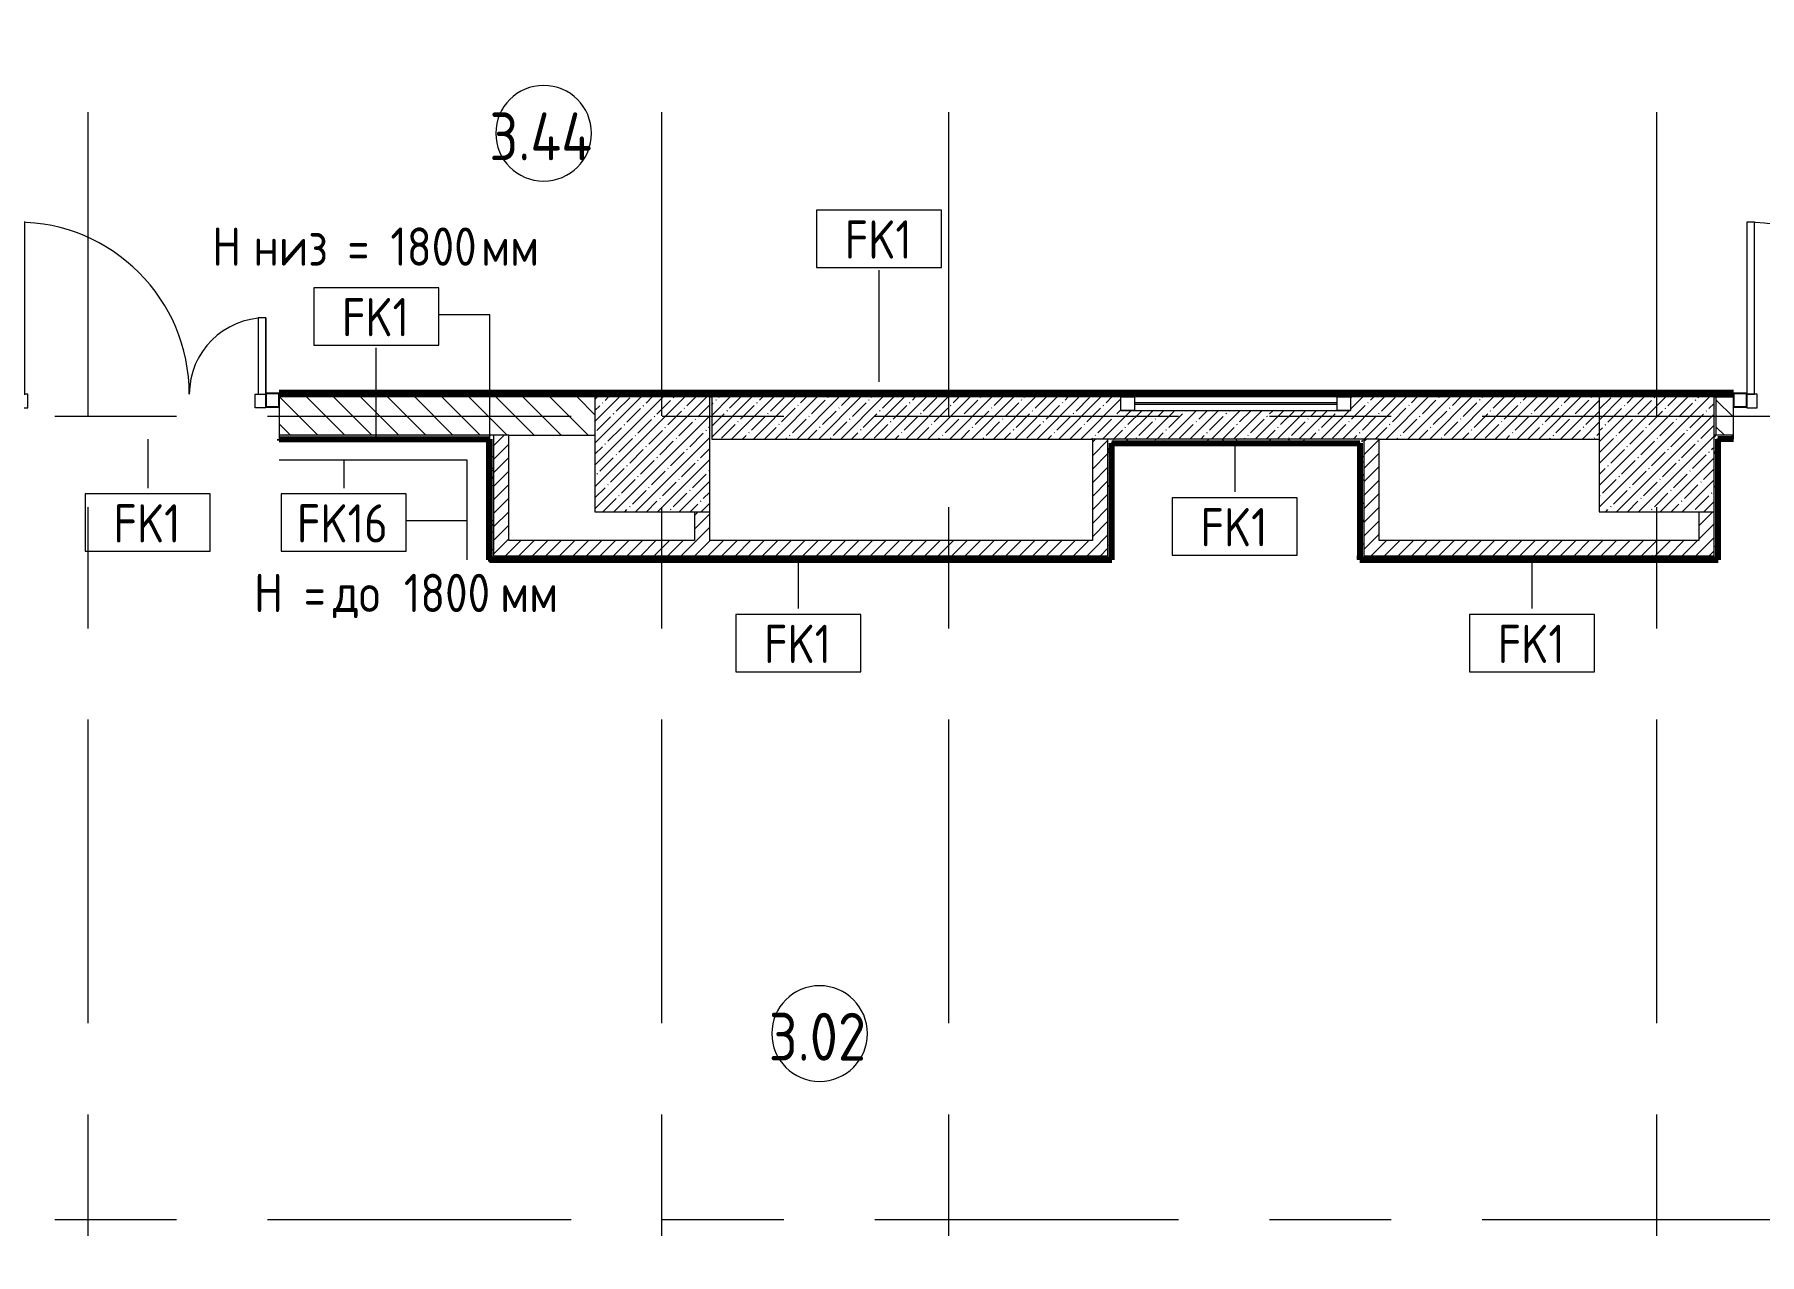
# Model space of a CAD drawing. Header units: millimetres. Extents: x -5426 to 189269, y -8553 to 29000.
# Drawn here: x 13730 to 22747, y 3417 to 9795 of the extents above; entities that cross this region are included whole.
import ezdxf

# ---------------------------------------------------------------- set-up
doc = ezdxf.new("R2010")
doc.units = ezdxf.units.MM
doc.linetypes.add('Осевая', pattern=[3175, 635, -476.25, 1587.5, -476.25])
for name, color, linetype, lineweight in [('A-AREA-IDEN', 7, 'Continuous', 9), ('A-DETL-2', 7, 'Continuous', 13), ('A-DETL-GENF', 7, 'Continuous', 9), ('A-DOOR', 7, 'Continuous', 9), ('A-GLAZ', 7, 'Continuous', 9), ('A-GLAZ-1', 7, 'Continuous', 13), ('A-GLAZ-CWMG', 7, 'Continuous', 9), ('A-GLAZ-CWMG-1', 7, 'Continuous', 25), ('A-WALL', 7, 'Continuous', 9), ('A-WALL-IDEN', 7, 'Continuous', 9), ('I-WALL', 7, 'Continuous', 9), ('S-COLS', 7, 'Continuous', 9), ('Оси-2', 7, 'Осевая', 9)]:
    doc.layers.add(name, color=color, linetype=linetype, lineweight=lineweight)
for name, color, linetype, lineweight, true_color in [('A-WALL-3', 7, 'Continuous', 9, 0xff80c0), ('G-ANNO-TEXT-1', 7, 'Continuous', 9, 0x3c3c3c), ('I-WALL-18', 1, 'Continuous', 53, 0xff0000), ('I-WALL-2', 1, 'Continuous', 9, 0xff0000), ('I-WALL-3', 7, 'Continuous', 9, 0xc0c0c0), ('I-WALL-6', 7, 'Continuous', 80, 0xff80c0), ('I-WALL-9', 7, 'Continuous', 53, 0xff80c0)]:
    doc.layers.add(name, color=color, linetype=linetype, lineweight=lineweight, true_color=true_color)
doc.styles.add('GOST Common', font='GOST_Common.ttf', dxfattribs={"width": 0.9, "height": 250})
doc.styles.add('GOST Common_1', font='GOST_Common.ttf', dxfattribs={"width": 0.9, "height": 200})
pattern_1 = [(135, (0, 0), (-70.71068, -70.71068), [])]
pattern_2 = [(45, (0, 0), (-35.35534, 35.35534), [])]
pattern_3 = [(0, (0, 0), (121.92, 30.48), [10.058, -81.382, 10.058, -81.382, -487.68]), (0, (0, 0), (121.92, 30.48), [-182.88, 10.058, -172.822, 10.058, -81.382, -213.36]), (0, (0, 0), (121.92, 30.48), [-457.2, 10.058, -50.902, 10.058, -142.342]), (120, (45.72, 15.24), (-87.356454, 90.345817), [10.058, -81.382, 10.058, -81.382, -487.68]), (120, (45.72, 15.24), (-87.356454, 90.345817), [-182.88, 10.058, -172.822, 10.058, -81.382, -213.36]), (120, (45.72, 15.24), (-87.356454, 90.345817), [-457.2, 10.058, -50.902, 10.058, -142.342]), (240, (60.96, 76.2), (-34.563546, -120.825817), [10.058, -81.382, 10.058, -81.382, -487.68]), (240, (60.96, 76.2), (-34.563546, -120.825817), [-182.88, 10.058, -172.822, 10.058, -81.382, -213.36]), (240, (60.96, 76.2), (-34.563546, -120.825817), [-457.2, 10.058, -50.902, 10.058, -142.342])]

# ---------------------------------------------------------------- blocks, each defined once
blk = doc.blocks.new('BSC_Колонна _Прямоугольная - 600х600-V26-План отделки стен 3 этажа в осях 1-12')
at = {"layer": 'S-COLS'}
h = blk.add_hatch(dxfattribs=at)
h.set_pattern_fill('FP_27', color=256, style=0, pattern_type=2)
h.set_pattern_definition([(45, (-22210, -7600), (-57.02463, 57.02463), []), (45, (-22152.975, -7600), (-57.02463, 57.02463), [100.806, -20.161, 3.353, -16.808])])
h.paths.add_polyline_path([(-300, -300), (300, -300), (300, 300), (-300, 300)])
for p, q in [((300, 300), (-300, 300)), ((-300, 300), (-300, -300)), ((300, -300), (300, 300)), ((-300, -300), (300, -300))]:
    blk.add_line(p, q, dxfattribs=at)
blk = doc.blocks.new('BSC_Колонна _Прямоугольная - 600х600-V30-План отделки стен 3 этажа в осях 1-12')
at = {"layer": 'S-COLS'}
h = blk.add_hatch(dxfattribs=at)
h.set_pattern_fill('FP_33', color=256, style=0, pattern_type=2)
h.set_pattern_definition([(45, (-16960, -7600), (-57.02463, 57.02463), []), (45, (-16902.975, -7600), (-57.02463, 57.02463), [100.806, -20.161, 3.353, -16.808])])
h.paths.add_polyline_path([(-300, -300), (300, -300), (300, 300), (-300, 300)])
for p, q in [((300, 300), (-300, 300)), ((-300, 300), (-300, -300)), ((300, -300), (300, 300)), ((-300, -300), (300, -300))]:
    blk.add_line(p, q, dxfattribs=at)
blk = doc.blocks.new('120_Окно_СКБ_1Ст - 120_Окно_СКБ_1Ст 400х1200 EI30-24228621-План отделки стен 3 этажа в осях 1-12')
at = {"layer": 'A-GLAZ'}
for p, q in [((600, 110), (-600, 110)), ((-600, 40), (600, 40)), ((530, 80), (-530, 80)), ((530, 70), (-530, 70))]:
    blk.add_line(p, q, dxfattribs=at)
at = {"layer": 'A-GLAZ-1'}
for p, q in [((-600, 40), (-600, 110)), ((-600, 110), (-530, 110)), ((-530, 110), (-530, 40)), ((530, 40), (530, 110)), ((530, 110), (600, 110)), ((600, 110), (600, 40)), ((-530, 40), (-600, 40)), ((600, 40), (530, 40))]:
    blk.add_line(p, q, dxfattribs=at)
blk = doc.blocks.new('Прямоугольный импост - 50 x 70 мм-31927764-План отделки стен 3 этажа в осях 1-12')
at = {"layer": 'A-GLAZ-CWMG-1'}
for p, q in [((-70, 35), (0, 35)), ((-70, -35), (-70, 35)), ((0, 35), (0, -35)), ((0, -35), (-70, -35))]:
    blk.add_line(p, q, dxfattribs=at)
blk = doc.blocks.new('Дверь_Витражная_остекление_ - ДВН_ДАО_Главный вход_1200 в свету Д-22 _п_-31928779-План отделки стен 3 этажа в осях 1-12')
at = {"layer": 'A-DETL-GENF'}
for p, q in [((-610, 930), (-650, 930)), ((-650, 930), (-650, 35)), ((-610, 30), (-610, 930)), ((650, 430), (610, 430)), ((610, 430), (610, 30)), ((650, 35), (650, 430)), ((-650, 30), (-610, 30)), ((-595, 30), (-650, 30)), ((-595, -40), (-595, 30)), ((595, -40), (595, 30)), ((595, 30), (650, 30)), ((610, 30), (650, 30)), ((-650, -35), (-650, -40)), ((-650, -40), (-595, -40)), ((650, -40), (595, -40)), ((650, -35), (650, -40))]:
    blk.add_line(p, q, dxfattribs=at)
at = {"layer": 'A-DOOR'}
for p, q in [((-650, 930), (-650, 35)), ((650, 430), (650, 35))]:
    blk.add_line(p, q, dxfattribs=at)
for centre, radius, start, end in [((-650, 30), 900, 360, 90), ((650, 30), 400, 90, 180)]:
    blk.add_arc(centre, radius, start, end, dxfattribs=at)
blk = doc.blocks.new('Прямоугольный импост - 50 x 70 мм-31701779-План отделки стен 3 этажа в осях 1-12')
at = {"layer": 'A-GLAZ-CWMG-1'}
for p, q in [((0, 35), (-70, 35)), ((-70, 35), (-70, -35)), ((0, -35), (0, 35)), ((-70, -35), (0, -35))]:
    blk.add_line(p, q, dxfattribs=at)
blk = doc.blocks.new('Марка_Помещения - Номер-25198446-План отделки стен 3 этажа в осях 1-12')
at = {"layer": 'A-AREA-IDEN'}
for start, end in [(360, 180), (180, 360)]:
    blk.add_arc((0, 0), 2.5, start, end, dxfattribs=at)
blk = doc.blocks.new('М_стена_0001 - Типоразмер_без рамки-25382661-План отделки стен 3 этажа в осях 1-12')
at = {"layer": 'A-WALL-IDEN'}
for p, q in [((3.258, 1.523), (-3.273, 1.523)), ((-3.273, 1.523), (-3.273, -1.477)), ((3.258, -1.477), (3.258, 1.523)), ((-3.273, -1.477), (3.258, -1.477))]:
    blk.add_line(p, q, dxfattribs=at)

msp = doc.modelspace()

# ---------------------------------------------------------------- hatches: boundary and pattern name
at = {"layer": 'I-WALL'}
h = msp.add_hatch(dxfattribs=at)
h.set_pattern_fill('FP_36', color=256, style=0, pattern_type=2)
h.set_pattern_definition(pattern_3)
h.paths.add_polyline_path([(37990, 7900), (38490, 7900), (38490, 7920), (33010, 7920), (33010, 7900), (37885.8, 7900)])
h.paths.add_polyline_path([(30510, 7900), (30510, 7920), (27465, 7920), (27465, 7908), (27495, 7908), (27495, 7900), (29809.7, 7900)])
h.paths.add_polyline_path([(26160, 7900), (26335, 7900.3), (26335, 7908), (26365, 7908), (26365, 7920), (24051, 7920), (24051, 7900), (25560, 7900)])
h.paths.add_polyline_path([(20609.5, 7900), (22611, 7900), (22611, 7920), (15009.3, 7920), (15009.3, 7900), (19409.5, 7900)])
h.paths.add_polyline_path([(10117.8, 7900), (13569.3, 7900), (13569.3, 7920), (6530, 7920), (6530, 7900), (8260, 7900)])
h.paths.add_polyline_path([(3340, 7900), (4030, 7900), (4030, 7920), (3285, 7920), (3285, 7908), (3340, 7908)])
h.paths.add_polyline_path([(1830, 7900), (1830, 7908), (1885, 7908), (1885, 7920), (1250, 7920), (1250, 7900), (1348.9, 7900)])
h = msp.add_hatch(dxfattribs=at)
h.set_pattern_fill('FP_10', color=256, style=0, pattern_type=2)
h.set_pattern_definition(pattern_1)
h.paths.add_polyline_path([(12760, 7700), (13569.3, 7700), (13569.3, 7900), (12760, 7900), (12760, 7731.3)])
h.paths.add_polyline_path([(16660, 7700), (16660, 7900), (15009.3, 7900), (15009.3, 7700), (16210, 7700)])
h.paths.add_polyline_path([(12160, 7700), (12160, 7900), (11460, 7900), (11460, 7830), (10660, 7830), (10660, 7900), (8260, 7900), (8260, 7700), (11579.2, 7700)])
h.paths.add_polyline_path([(7660, 7700), (7660, 7900), (6530, 7900), (6530, 7700), (7111, 7700)])
h.paths.add_polyline_path([(3750, 7700), (4030, 7700), (4030, 7900), (3750, 7900)])
h = msp.add_hatch(dxfattribs=at)
h.set_pattern_fill('FP_12', color=256, style=0, pattern_type=2)
h.set_pattern_definition([(45, (0, 0), (-57.02463, 57.02463), []), (45, (57.025, 0), (-57.02463, 57.02463), [100.806, -20.161, 3.353, -16.808])])
h.paths.add_polyline_path([(17270, 7680), (21910, 7680), (21910, 7900), (20609.5, 7900), (20609.5, 7830), (19409.5, 7830), (19409.5, 7900), (17270, 7900)])
h = msp.add_hatch(dxfattribs=at)
h.set_pattern_fill('FP_10', color=256, style=0, pattern_type=2)
h.set_pattern_definition(pattern_1)
h.paths.add_polyline_path([(24051, 7700), (25560, 7700), (25560, 7900), (24051, 7900)])
h.paths.add_polyline_path([(22611, 7700), (22611, 7900), (22520, 7900), (22520, 7700)])
h = msp.add_hatch(dxfattribs=at)
h.set_pattern_fill('FP_36', color=256, style=0, pattern_type=2)
h.set_pattern_definition(pattern_3)
h.paths.add_polyline_path([(16109, 7680), (16110, 7680), (16110, 7700), (15009.3, 7700), (15009.3, 7680), (16097, 7680)])
h.paths.add_polyline_path([(12781, 7680), (13569.3, 7680), (13569.3, 7700), (12780, 7700), (12780, 7680)])
h = msp.add_hatch(dxfattribs=at)
h.set_pattern_fill('FP_36', color=256, style=0, pattern_type=2)
h.set_pattern_definition(pattern_3)
h.paths.add_polyline_path([(16130, 7070), (16130, 7700), (16110, 7700), (16110, 7070)])
h = msp.add_hatch(dxfattribs=at)
h.set_pattern_fill('FP_24', color=256, style=0, pattern_type=2)
h.set_pattern_definition(pattern_2)
h.paths.add_polyline_path([(16130, 7150), (16210, 7150), (16210, 7700), (16130, 7700)])
h = msp.add_hatch(dxfattribs=at)
h.set_pattern_fill('FP_24', color=256, style=0, pattern_type=2)
h.set_pattern_definition(pattern_2)
h.paths.add_polyline_path([(19260, 7070), (19340, 7070), (19340, 7680), (19260, 7680), (19260, 7150)])
h = msp.add_hatch(dxfattribs=at)
h.set_pattern_fill('FP_36', color=256, style=0, pattern_type=2)
h.set_pattern_definition(pattern_3)
h.paths.add_polyline_path([(19340, 7660), (20659, 7660), (20659, 7680), (19340, 7680)])
h = msp.add_hatch(dxfattribs=at)
h.set_pattern_fill('FP_36', color=256, style=0, pattern_type=2)
h.set_pattern_definition(pattern_3)
h.paths.add_polyline_path([(20679, 7070), (20679, 7680), (20659, 7680), (20659, 7070)])
h = msp.add_hatch(dxfattribs=at)
h.set_pattern_fill('FP_24', color=256, style=0, pattern_type=2)
h.set_pattern_definition(pattern_2)
h.paths.add_polyline_path([(20759, 7150), (20759, 7680), (20679, 7680), (20679, 7150)])
h = msp.add_hatch(dxfattribs=at)
h.set_pattern_fill('FP_36', color=256, style=0, pattern_type=2)
h.set_pattern_definition(pattern_3)
h.paths.add_polyline_path([(22530, 7680), (22611, 7680), (22611, 7700), (22510, 7700), (22510, 7680)])
h.paths.add_polyline_path([(24810.7, 7680), (24810.7, 7700), (24051, 7700), (24051, 7680), (24809.7, 7680)])
h = msp.add_hatch(dxfattribs=at)
h.set_pattern_fill('FP_36', color=256, style=0, pattern_type=2)
h.set_pattern_definition(pattern_3)
h.paths.add_polyline_path([(22530, 7050), (22530, 7680), (22510, 7680), (22510, 7050)])
h = msp.add_hatch(dxfattribs=at)
h.set_pattern_fill('FP_36', color=256, style=0, pattern_type=2)
h.set_pattern_definition(pattern_3)
h.paths.add_polyline_path([(19340, 7050), (19360, 7050), (19360, 7660), (19340, 7660), (19340, 7070)])
h = msp.add_hatch(dxfattribs=at)
h.set_pattern_fill('FP_24', color=256, style=0, pattern_type=2)
h.set_pattern_definition(pattern_2)
h.paths.add_polyline_path([(17260, 7150), (17260, 7300), (17180, 7300), (17180, 7150)])
h = msp.add_hatch(dxfattribs=at)
h.set_pattern_fill('FP_24', color=256, style=0, pattern_type=2)
h.set_pattern_definition(pattern_2)
h.paths.add_polyline_path([(22510, 7070), (22510, 7300), (22430, 7300), (22430, 7070)])
h = msp.add_hatch(dxfattribs=at)
h.set_pattern_fill('FP_24', color=256, style=0, pattern_type=2)
h.set_pattern_definition(pattern_2)
h.paths.add_polyline_path([(16130, 7070), (19260, 7070), (19260, 7150), (16130, 7150)])
h = msp.add_hatch(dxfattribs=at)
h.set_pattern_fill('FP_24', color=256, style=0, pattern_type=2)
h.set_pattern_definition(pattern_2)
h.paths.add_polyline_path([(21809.6, 7070), (22430, 7070), (22430, 7150), (20679, 7150), (20679, 7070)])
h = msp.add_hatch(dxfattribs=at)
h.set_pattern_fill('FP_36', color=256, style=0, pattern_type=2)
h.set_pattern_definition(pattern_3)
h.paths.add_polyline_path([(18886.6, 7050), (19340, 7050), (19340, 7070), (16110, 7070), (16110, 7050)])
h = msp.add_hatch(dxfattribs=at)
h.set_pattern_fill('FP_36', color=256, style=0, pattern_type=2)
h.set_pattern_definition(pattern_3)
h.paths.add_polyline_path([(22510, 7050), (22510, 7070), (20659, 7070), (20659, 7050), (21809.6, 7050)])
at = {"layer": 'I-WALL-2'}
for points in [[(15963.7, 7672), (16102, 7672), (16102, 7680), (15009.3, 7680), (15009.3, 7672)], [(16110, 7050), (16109, 7680), (16102, 7679), (16102, 7050), (16109, 7050)]]:
    msp.add_hatch(color=256, dxfattribs=at).paths.add_polyline_path(points)

# ---------------------------------------------------------------- linework, layer by layer
at = {"layer": 'A-DETL-2'}
for p, q in [((15009.3, 7572), (15989.3, 7572)), ((15989.3, 7572), (15989.3, 7049))]:
    msp.add_line(p, q, dxfattribs=at)
at = {"layer": 'A-WALL'}
for p, q in [((16660, 7900), (15009.3, 7900)), ((19409.5, 7900), (17270, 7900)), ((21910, 7900), (20609.5, 7900)), ((16210, 7700), (15009.3, 7700)), ((16109, 7680), (16110, 7680)), ((20759, 7680), (19260, 7680)), ((19340, 7680), (19340, 7070)), ((22530, 7680), (22611, 7680)), ((19360, 7659), (19360, 7660)), ((20658, 7660), (20659, 7660)), ((20659, 7660), (20659, 7070))]:
    msp.add_line(p, q, dxfattribs=at)
at = {"layer": 'A-WALL-3'}
for p, q in [((16109, 7680), (15009.3, 7680)), ((22530, 7680), (22530, 7679)), ((20658, 7660), (19360, 7660)), ((19360, 7659), (19360, 7050))]:
    msp.add_line(p, q, dxfattribs=at)
at = {"layer": 'A-WALL-IDEN'}
for p, q in [((18144.8, 7978.9), (18144.8, 8563.4)), ((16109.5, 8329.5), (15842.9, 8329.5)), ((16109.5, 7446.7), (16109.5, 8329.5)), ((15516.4, 7678), (15516.4, 8157.5)), ((14322.2, 7679.5), (14322.2, 7423.7)), ((20004.6, 7659.5), (20004.6, 7403.7)), ((15346.3, 7570.2), (15346.3, 7423.7)), ((15987.7, 7251.7), (15672.8, 7251.7)), ((17722.9, 7049.5), (17722.9, 6793.7)), ((21558.2, 7049.5), (21558.2, 6793.7))]:
    msp.add_line(p, q, dxfattribs=at)
at = {"layer": 'I-WALL-18'}
for p, q in [((15009.3, 7672), (15009.3, 7679)), ((16102, 7672), (15009.3, 7672)), ((16102, 7049), (16102, 7672)), ((16109, 7050), (16110, 7050))]:
    msp.add_line(p, q, dxfattribs=at)
at = {"layer": 'I-WALL-3'}
for p, q in [((15009.3, 7920), (15009.3, 7680)), ((17260, 7900), (17270, 7900)), ((17270, 7900), (17270, 7680)), ((22510, 7900), (22611, 7900)), ((22520, 7900), (22520, 7700)), ((22611, 7680), (22611, 7920)), ((16130, 7700), (16130, 7070)), ((16210, 7700), (16660, 7700)), ((16210, 7150), (16210, 7700)), ((17270, 7680), (19260, 7680)), ((19260, 7680), (19260, 7150)), ((20679, 7680), (20679, 7070)), ((20759, 7150), (20759, 7680)), ((20759, 7680), (21910, 7680)), ((22611, 7700), (22510, 7700)), ((17180, 7300), (17180, 7150)), ((17260, 7150), (17260, 7300)), ((22430, 7300), (22430, 7150)), ((22510, 7070), (22510, 7300)), ((17180, 7150), (16210, 7150)), ((19260, 7150), (17260, 7150)), ((22430, 7150), (20759, 7150)), ((16130, 7070), (19340, 7070)), ((20679, 7070), (22510, 7070))]:
    msp.add_line(p, q, dxfattribs=at)
at = {"layer": 'I-WALL-6'}
for p, q in [((22611, 7921), (15009.3, 7921)), ((15009.3, 7921), (15009.3, 7920)), ((15009.3, 7920), (22611, 7920)), ((22611, 7920), (22611, 7921)), ((15009.3, 7680), (15009.3, 7679)), ((15009.3, 7679), (16109, 7679)), ((16109, 7679), (16109, 7049)), ((16110, 7050), (16110, 7680)), ((22530, 7679), (22530, 7050)), ((22611, 7679), (22530, 7679)), ((22531, 7049), (22531, 7679)), ((22611, 7679), (22611, 7680)), ((19361, 7659), (20658, 7659)), ((19361, 7049), (19361, 7659)), ((20658, 7659), (20658, 7049)), ((16109, 7049), (19361, 7049)), ((19360, 7050), (16110, 7050)), ((20658, 7049), (22531, 7049)), ((20659, 7050), (20659, 7070)), ((22530, 7050), (20659, 7050))]:
    msp.add_line(p, q, dxfattribs=at)
at = {"layer": 'I-WALL-9'}
msp.add_line((16109, 7049), (16102, 7049), dxfattribs=at)
at = {"layer": 'Оси-2'}
for p, q in [((14010, 339.8), (14010, 24898.1)), ((17010, 339.8), (17010, 24898.1)), ((18510, 339.8), (18510, 24898.1)), ((22210, 339.8), (22210, 24898.1)), ((-2038.2, 7800), (36260, 7800)), ((-2038.2, 3600), (36260, 3600))]:
    msp.add_line(p, q, dxfattribs=at)

# ---------------------------------------------------------------- block references
at = {"layer": 'A-AREA-IDEN', "xscale": 99.99999999999993, "yscale": 99.99999999999993, "zscale": 99.99999999999993}
for p in [(16391.5, 9278.5), (17834.2, 4572.2)]:
    msp.add_blockref('Марка_Помещения - Номер-25198446-План отделки стен 3 этажа в осях 1-12', p, dxfattribs=at)
at = {"layer": 'A-DOOR'}
for p in [(14289.3, 7884), (23331, 7884)]:
    msp.add_blockref('Дверь_Витражная_остекление_ - ДВН_ДАО_Главный вход_1200 в свету Д-22 _п_-31928779-План отделки стен 3 этажа в осях 1-12', p, dxfattribs=at)
at = {"layer": 'A-GLAZ'}
msp.add_blockref('120_Окно_СКБ_1Ст - 120_Окно_СКБ_1Ст 400х1200 EI30-24228621-План отделки стен 3 этажа в осях 1-12', (20009.5, 7790), dxfattribs=at)
at = {"layer": 'A-GLAZ-CWMG', "extrusion": (0, 0, -1), "rotation": 180}
msp.add_blockref('Прямоугольный импост - 50 x 70 мм-31927764-План отделки стен 3 этажа в осях 1-12', (-15009.3, 7884), dxfattribs=at)
at = {"layer": 'A-GLAZ-CWMG', "rotation": 180}
msp.add_blockref('Прямоугольный импост - 50 x 70 мм-31701779-План отделки стен 3 этажа в осях 1-12', (22611, 7884), dxfattribs=at)
at = {"layer": 'A-WALL-IDEN', "xscale": 99.99999999999993, "yscale": 99.99999999999993, "zscale": 99.99999999999993}
for p in [(18145.6, 8724.9), (15517.1, 8319), (14323, 7241.2), (15347, 7241.2), (20005.3, 7221.2), (17723.7, 6611.2), (21559, 6611.2)]:
    msp.add_blockref('М_стена_0001 - Типоразмер_без рамки-25382661-План отделки стен 3 этажа в осях 1-12', p, dxfattribs=at)
at = {"layer": 'S-COLS'}
for name, p in [('BSC_Колонна _Прямоугольная - 600х600-V30-План отделки стен 3 этажа в осях 1-12', (16960, 7600)), ('BSC_Колонна _Прямоугольная - 600х600-V26-План отделки стен 3 этажа в осях 1-12', (22210, 7600))]:
    msp.add_blockref(name, p, dxfattribs=at)

# ---------------------------------------------------------------- texts
at = {"layer": 'A-AREA-IDEN', "char_height": 250, "attachment_point": 1, "style": 'GOST Common'}
for s, insert, width in [('3.44', (16107.8, 9387.1), 707.088), ('3.02', (17568.5, 4680.8), 663.797)]:
    msp.add_mtext(s, dxfattribs=dict(at, insert=insert, width=width))
at = {"layer": 'A-WALL-IDEN', "char_height": 200, "attachment_point": 1, "style": 'GOST Common_1'}
for s, insert, width in [('FK1', (17965.4, 8823), 447.342), ('FK1', (15336.9, 8417.1), 447.342), ('FK1', (14142.7, 7339.2), 447.342), ('FK16', (15101.6, 7339.2), 606.076), ('FK1', (19825.1, 7319.2), 447.342), ('FK1', (17543.5, 6709.2), 447.342), ('FK1', (21378.8, 6709.2), 447.342)]:
    msp.add_mtext(s, dxfattribs=dict(at, insert=insert, width=width))
at = {"layer": 'G-ANNO-TEXT-1', "char_height": 200, "attachment_point": 1, "style": 'GOST Common_1'}
for s, insert, width in [('H ', (14660, 8786.1), 259.747), ('низ', (14874.3, 8786.1), 461.772), (' = 1800 ', (15255.3, 8786.1), 981.265), ('мм', (16065, 8786.1), 360.759), ('H = ', (14879, 6975.7), 497.848), (' 1800 ', (15551.7, 6975.7), 743.164), ('до', (15289.8, 6975.7), 317.468), ('мм', (16164.9, 6975.7), 360.759)]:
    msp.add_mtext(s, dxfattribs=dict(at, insert=insert, width=width))

doc.saveas('drawing.dxf')
